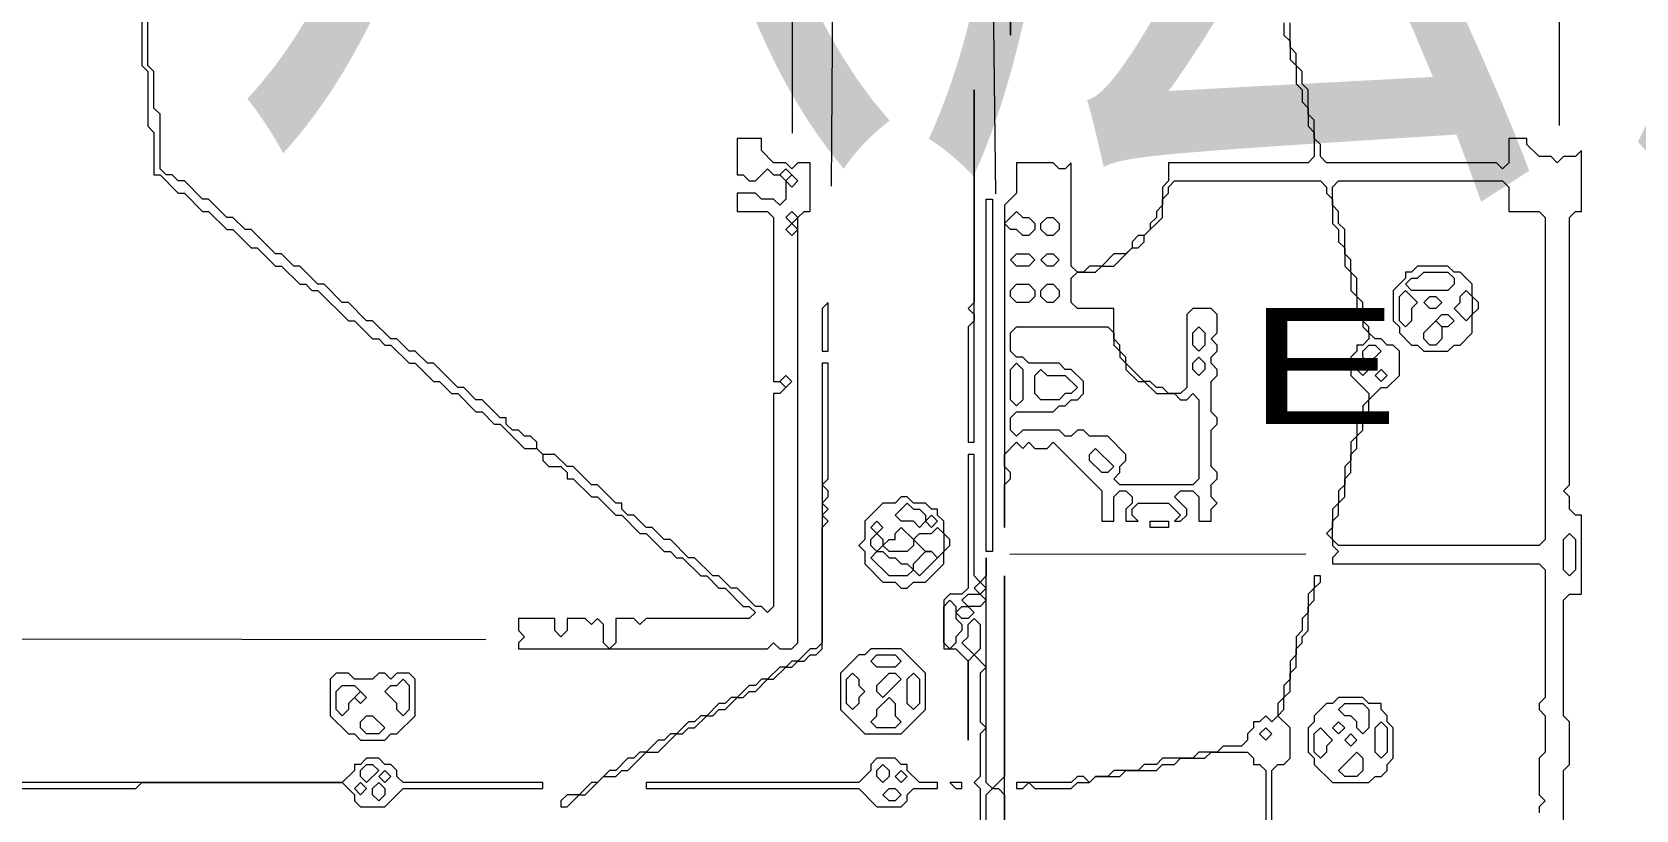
# Model space of a CAD drawing. Extents: x -542 to 1972, y 10 to 1392.
# Drawn here: x 890.9 to 1154.9, y 507.5 to 635.5 of the extents above; entities that cross this region are included whole.
import ezdxf

# ---------------------------------------------------------------- set-up
doc = ezdxf.new("R2010")
doc.units = 0
for name, color, linetype, lineweight in [('OCR_TEXT', 6, 'Continuous', 0), ('TRACE_CURVE', 6, 'Continuous', 0), ('TRACE_STRAIGHT', 5, 'Continuous', 0), ('TRACE_TEXT_SYMBOL', 6, 'Continuous', 0)]:
    doc.layers.add(name, color=color, linetype=linetype, lineweight=lineweight)
doc.styles.add('wqy-unicode', font='wqy-unicode.lff')

msp = doc.modelspace()

# ---------------------------------------------------------------- linework, layer by layer
at = {"layer": 'TRACE_CURVE', "color": 6}
for points in [[(1052, 660), (1052, 635), (1052, 644)], [(909, 640), (909, 630), (910, 629), (910, 620)], [(1004, 546), (1003, 546), (1000, 549), (999, 549), (996, 552), (995, 552), (993, 554), (992, 554), (990, 556), (989, 556), (988, 557), (988, 558), (987, 558), (984, 561), (983, 561), (980, 564), (979, 564), (977, 566), (975, 566), (974, 567), (974, 568), (973, 569), (972, 569), (971, 570), (970, 570), (969, 571), (969, 572), (968, 572), (965, 575), (964, 575), (962, 577), (961, 577), (957, 581), (956, 581), (954, 583), (953, 583), (951, 585), (950, 585), (947, 588), (946, 588), (943, 591), (942, 591), (939, 594), (938, 594), (935, 597), (934, 597), (932, 599), (931, 599), (927, 603), (926, 603), (924, 605), (923, 605), (920, 608), (919, 608), (916, 611), (915, 611), (914, 612), (913, 612), (912, 613), (912, 622), (911, 623), (911, 629), (910, 630), (910, 640)], [(1097, 637), (1097, 635), (1098, 634), (1098, 631), (1099, 630), (1099, 627), (1100, 626), (1100, 624), (1101, 623), (1101, 620), (1102, 619), (1102, 615), (1101, 614), (1078, 614), (1078, 611), (1077, 610), (1077, 607), (1076, 606), (1076, 605), (1075, 604), (1075, 603), (1074, 602), (1073, 602), (1072, 601), (1072, 600), (1071, 599)], [(1144, 515), (1144, 522), (1143, 523), (1143, 542), (1144, 543), (1146, 543), (1146, 556), (1145, 556), (1144, 557), (1144, 559), (1143, 560), (1144, 561), (1144, 605), (1145, 606), (1146, 606), (1146, 616), (1145, 615), (1143, 615), (1142, 614), (1141, 615), (1139, 615), (1137, 617), (1137, 618), (1134, 618), (1134, 614), (1133, 613), (1132, 614), (1104, 614), (1103, 615), (1103, 617), (1102, 618), (1102, 621), (1101, 622), (1101, 626), (1100, 627), (1100, 629), (1099, 630), (1099, 632), (1098, 633), (1098, 637)], [(910, 620), (911, 619), (911, 612), (912, 612), (915, 609), (916, 609), (919, 606), (920, 606), (923, 603), (924, 603), (927, 600), (928, 600), (931, 597), (932, 597), (935, 594), (936, 594), (937, 593), (938, 593), (943, 588), (944, 588), (947, 585), (948, 585), (949, 584), (950, 584), (953, 581), (954, 581), (957, 578), (958, 578), (960, 576), (961, 576), (964, 573), (965, 573), (967, 571), (968, 571), (972, 567), (974, 567), (975, 566), (975, 565), (976, 564), (978, 564), (979, 563), (979, 562), (980, 562), (983, 559), (984, 559), (987, 556), (988, 556), (991, 553), (992, 553), (995, 550), (996, 550), (997, 549), (998, 549), (1001, 546), (1002, 546), (1004, 544), (1005, 544), (1008, 541), (1009, 541), (1010, 540), (1009, 539), (992, 539), (991, 538), (990, 539)], [(990, 539), (987, 539), (987, 535), (986, 534), (985, 535), (985, 538), (984, 539), (983, 538), (982, 539), (979, 539), (979, 537), (978, 536), (977, 537), (977, 539), (971, 539), (971, 537), (972, 536), (971, 535), (971, 534), (1012, 534), (1013, 535), (1014, 534), (1016, 534), (1017, 535), (1017, 605), (1018, 606), (1019, 606), (1019, 614), (1017, 614), (1016, 613), (1015, 614), (1013, 614), (1011, 616), (1011, 618), (1007, 618), (1007, 612), (1008, 612), (1009, 611), (1010, 611), (1012, 613), (1013, 612), (1014, 612), (1015, 611), (1015, 608), (1014, 607), (1013, 608), (1011, 608), (1010, 609), (1007, 609), (1007, 606), (1012, 606), (1013, 605), (1013, 578), (1014, 578), (1015, 577), (1014, 576), (1013, 576), (1013, 541), (1012, 540), (1011, 541), (1010, 541), (1007, 544), (1006, 544), (1004, 546)], [(1071, 599), (1069, 599), (1067, 597), (1065, 597), (1064, 596), (1063, 596), (1062, 597), (1062, 614), (1061, 613), (1060, 613), (1059, 614), (1053, 614), (1053, 609), (1051, 607), (1051, 554), (1051, 561), (1052, 562), (1052, 563), (1051, 564), (1051, 566), (1053, 568), (1054, 567), (1055, 568), (1056, 567), (1058, 567), (1059, 568), (1067, 560), (1067, 555), (1069, 555), (1069, 559), (1070, 560), (1071, 560), (1072, 559), (1072, 558), (1071, 557), (1071, 555), (1073, 555), (1072, 556), (1072, 557), (1073, 558), (1078, 558), (1080, 556), (1079, 555), (1080, 555), (1081, 556), (1081, 557), (1079, 559), (1080, 560), (1082, 560), (1083, 559), (1083, 555), (1085, 555), (1085, 557), (1086, 558), (1085, 559), (1085, 561), (1086, 562), (1086, 563), (1085, 564), (1085, 570), (1086, 571), (1086, 572), (1085, 573), (1085, 578)], [(1085, 578), (1086, 579), (1086, 580), (1085, 581), (1085, 582), (1086, 583), (1086, 584), (1085, 585), (1086, 586), (1086, 589), (1085, 590), (1082, 590), (1081, 589), (1081, 577), (1080, 576), (1078, 576), (1077, 577), (1076, 577), (1075, 578), (1074, 578), (1071, 581), (1071, 582), (1070, 583), (1070, 584), (1069, 585), (1069, 590), (1063, 590), (1062, 591), (1062, 595), (1063, 596), (1066, 596), (1067, 597), (1069, 597), (1072, 600), (1073, 600), (1074, 601), (1074, 602), (1077, 605), (1077, 608), (1078, 609), (1078, 610), (1079, 611), (1103, 611), (1104, 610), (1104, 609), (1105, 608), (1105, 604), (1106, 603), (1106, 601), (1107, 600), (1107, 597), (1108, 596), (1108, 593), (1109, 592), (1109, 590), (1110, 589), (1110, 587), (1111, 586), (1111, 585), (1110, 584), (1109, 584), (1109, 583), (1108, 582), (1108, 579)], [(1021, 581), (1021, 535), (1020, 534), (1019, 534), (1017, 532), (1016, 532), (1015, 531), (1014, 531), (1012, 529), (1011, 529), (1010, 528), (1009, 528), (1007, 526), (1006, 526), (1005, 525), (1004, 525), (1002, 523), (1001, 523), (1000, 522), (999, 522), (997, 520), (996, 520), (995, 519), (994, 519), (992, 517), (991, 517), (990, 516), (989, 516), (987, 514), (986, 514), (984, 512), (983, 512), (981, 510), (979, 510), (978, 509), (978, 508), (979, 508), (981, 510), (982, 510), (985, 513), (987, 513), (988, 514), (989, 514), (992, 517), (994, 517), (997, 520), (998, 520), (999, 521), (1000, 521), (1002, 523), (1003, 523), (1004, 524), (1005, 524), (1007, 526), (1008, 526), (1009, 527), (1010, 527), (1012, 529), (1013, 529), (1015, 531), (1016, 531), (1017, 532), (1018, 532), (1019, 533)], [(1019, 533), (1020, 533), (1021, 534), (1021, 554), (1022, 555), (1021, 556), (1022, 557), (1021, 558), (1022, 559), (1022, 560), (1021, 561), (1022, 562), (1022, 581), (1021, 581)], [(1108, 579), (1111, 576), (1111, 575), (1110, 574), (1110, 572), (1109, 571), (1109, 569), (1108, 568), (1108, 565), (1107, 564), (1107, 561), (1106, 560), (1106, 558), (1105, 557), (1105, 554), (1104, 553), (1105, 552), (1105, 551), (1106, 550), (1105, 549), (1105, 548), (1139, 548), (1140, 547), (1140, 526), (1139, 525), (1139, 524), (1140, 523), (1140, 517), (1139, 516), (1139, 510), (1140, 509), (1139, 508), (1139, 507)], [(1051, 513), (1049, 511), (1048, 512), (1048, 549), (1048, 546), (1047, 545), (1046, 546), (1046, 566), (1045, 566), (1045, 544), (1044, 543), (1042, 543), (1041, 542), (1041, 534), (1043, 534), (1045, 532), (1045, 519), (1045, 532), (1046, 533), (1048, 531), (1047, 530), (1047, 522), (1048, 521), (1047, 520), (1047, 513), (1046, 512), (1047, 511), (1047, 501)], [(1051, 500), (1051, 546), (1051, 513)], [(1095, 461), (1095, 514), (1096, 515), (1097, 515), (1098, 516), (1098, 521), (1096, 523), (1097, 524), (1097, 526), (1098, 527), (1098, 530), (1099, 531), (1099, 534), (1100, 535), (1100, 536), (1101, 537), (1101, 541), (1102, 542), (1102, 544), (1103, 545), (1103, 546), (1102, 546), (1102, 544), (1101, 543), (1101, 540)], [(1101, 540), (1100, 539), (1100, 537), (1099, 536), (1099, 533), (1098, 532), (1098, 529), (1097, 528), (1097, 526), (1096, 525), (1096, 523), (1095, 522), (1094, 523), (1093, 522), (1092, 522), (1092, 521), (1091, 520), (1091, 519), (1090, 518), (1087, 518), (1086, 517), (1083, 517), (1082, 516), (1077, 516), (1076, 515), (1074, 515), (1073, 514), (1069, 514), (1068, 513), (1066, 513), (1065, 512), (1064, 513), (1063, 513), (1062, 512), (1053, 512), (1053, 511), (1054, 511), (1055, 512), (1056, 511), (1062, 511), (1063, 512), (1065, 512), (1066, 513), (1070, 513), (1071, 514), (1076, 514), (1077, 515), (1079, 515), (1080, 516), (1084, 516), (1085, 517), (1091, 517), (1092, 516), (1092, 515), (1093, 515), (1094, 514), (1094, 461)], [(944, 510), (944, 509), (945, 508), (949, 508), (952, 511), (975, 511), (975, 512), (952, 512), (951, 513), (951, 514), (950, 515), (949, 515), (948, 516), (946, 516), (945, 515), (944, 515), (944, 514), (942, 512), (872, 512)], [(1143, 494), (1143, 514), (1144, 515)], [(881, 511), (908, 511), (909, 512), (942, 512), (944, 510)]]:
    msp.add_lwpolyline(points, dxfattribs=at)
for points in [[(1014, 612), (1015, 613), (1016, 612), (1015, 611)], [(1015, 611), (1016, 612), (1017, 611), (1016, 610)], [(1105, 610), (1106, 611), (1133, 611), (1134, 610), (1134, 606), (1139, 606), (1140, 605), (1140, 552), (1139, 551), (1106, 551), (1105, 552), (1105, 555), (1106, 556), (1106, 558), (1107, 559), (1107, 562), (1108, 563), (1108, 566), (1109, 567), (1109, 569), (1110, 570), (1110, 572), (1111, 573), (1111, 575), (1113, 577), (1114, 577), (1116, 579), (1116, 583), (1115, 584), (1114, 584), (1113, 585), (1112, 585), (1111, 586), (1111, 587), (1110, 588), (1110, 591), (1109, 592), (1109, 595), (1108, 596), (1108, 598), (1107, 599), (1107, 603), (1106, 604), (1106, 606), (1105, 607)], [(1015, 605), (1016, 606), (1017, 605), (1016, 604)], [(1053, 606), (1054, 605), (1055, 605), (1056, 604), (1056, 603), (1055, 602), (1054, 602), (1053, 603), (1052, 603), (1051, 604)], [(1057, 604), (1058, 605), (1059, 605), (1060, 604), (1060, 603), (1059, 602), (1058, 602), (1057, 603)], [(1015, 603), (1016, 604), (1017, 603), (1016, 602)], [(1052, 598), (1053, 599), (1055, 599), (1056, 598), (1055, 597), (1053, 597)], [(1057, 598), (1058, 599), (1059, 599), (1060, 598), (1059, 597), (1058, 597)], [(1052, 593), (1053, 594), (1055, 594), (1056, 593), (1056, 592), (1055, 591), (1053, 591), (1052, 592)], [(1057, 593), (1058, 594), (1059, 594), (1060, 593), (1060, 592), (1059, 591), (1058, 591), (1057, 592)], [(1052, 586), (1053, 587), (1068, 587), (1069, 586), (1069, 584), (1070, 583), (1070, 582), (1071, 581), (1071, 580), (1073, 578), (1074, 578), (1076, 576), (1079, 576), (1080, 575), (1081, 575), (1082, 576), (1083, 575), (1083, 562), (1082, 561), (1070, 561), (1069, 562), (1070, 563), (1070, 564), (1071, 565), (1071, 566), (1068, 569), (1065, 569), (1064, 570), (1063, 570), (1062, 569), (1061, 569), (1060, 570), (1054, 570), (1053, 569), (1052, 570), (1052, 572), (1053, 573), (1059, 573), (1060, 574), (1061, 574), (1062, 575), (1063, 575), (1064, 576), (1064, 578), (1062, 580), (1061, 580), (1060, 581), (1055, 581), (1054, 582), (1053, 582), (1052, 583)], [(1082, 586), (1083, 587), (1084, 586), (1084, 584), (1083, 583), (1082, 584)], [(1110, 583), (1111, 584), (1112, 584), (1113, 583), (1111, 581), (1110, 582)], [(1052, 580), (1053, 581), (1054, 580), (1054, 575), (1053, 574), (1052, 575)], [(1082, 581), (1083, 582), (1084, 581), (1084, 580), (1083, 579), (1082, 580)], [(1109, 580), (1110, 581), (1111, 580), (1110, 579)], [(1014, 578), (1015, 579), (1016, 578), (1015, 577)], [(1056, 579), (1057, 580), (1058, 579), (1061, 579), (1063, 577), (1062, 576), (1061, 576), (1060, 575), (1057, 575), (1056, 576)], [(1112, 579), (1113, 580), (1114, 579), (1113, 578)], [(1065, 566), (1066, 567), (1069, 564), (1068, 563), (1067, 563), (1065, 565)], [(1143, 552), (1144, 553), (1145, 552), (1145, 547), (1144, 546), (1143, 547)], [(1046, 544), (1047, 545), (1048, 544), (1047, 543)], [(1041, 541), (1042, 542), (1043, 541), (1043, 539), (1044, 538), (1044, 537), (1043, 536), (1043, 535), (1042, 534), (1041, 535)], [(1044, 542), (1045, 543), (1047, 543), (1048, 542), (1047, 541), (1045, 541)], [(1043, 540), (1044, 541), (1045, 541), (1046, 540), (1045, 539), (1044, 539)], [(1045, 538), (1046, 539), (1047, 538), (1047, 534), (1046, 533), (1044, 535), (1045, 536)], [(1093, 520), (1094, 521), (1095, 520), (1094, 519)], [(945, 514), (946, 515), (947, 515), (948, 514), (946, 512), (945, 513)], [(948, 513), (949, 514), (950, 513), (949, 512)], [(944, 511), (945, 512), (946, 511), (945, 510)], [(947, 511), (948, 512), (949, 511), (949, 510), (948, 509), (947, 510)], [(1048, 510), (1049, 511), (1050, 511), (1051, 510), (1051, 501), (1050, 500), (1049, 500), (1048, 501)]]:
    msp.add_lwpolyline(points, close=True, dxfattribs=at)
at = {"layer": 'TRACE_STRAIGHT', "color": 5}
for p, q in [((1016.08, 618.87), (1016.42, 791.37)), ((1142.36, 620.12), (1142.45, 701.37)), ((1022.51, 610.14), (1023.08, 680.14)), ((1048.92, 660.13), (1049.52, 608.88)), ((1051.87, 549.61), (1100.62, 549.64)), ((883.12, 535.66), (965.62, 535.55))]:
    msp.add_line(p, q, dxfattribs=at)
at = {"layer": 'TRACE_TEXT_SYMBOL', "color": 6}
for points in [[(1046, 626), (1046, 591), (1045, 590), (1046, 589), (1046, 588), (1045, 587), (1045, 568), (1046, 568)], [(1048, 608), (1049, 608), (1049, 550), (1048, 550)], [(1119, 597), (1118, 596), (1117, 596), (1117, 595), (1115, 593), (1115, 588), (1116, 587), (1116, 586), (1118, 584), (1119, 584), (1120, 583), (1124, 583), (1125, 584), (1126, 584), (1128, 586), (1128, 589), (1129, 590), (1129, 591), (1128, 592), (1128, 594), (1126, 596), (1125, 596), (1124, 597)], [(1119, 595), (1120, 596), (1124, 596), (1125, 595), (1125, 594), (1124, 593), (1118, 593), (1117, 594), (1118, 595)], [(1116, 592), (1117, 593), (1119, 591), (1118, 590), (1118, 588), (1117, 587), (1116, 588)], [(1120, 591), (1121, 592), (1122, 592), (1123, 591), (1122, 590), (1121, 590)], [(1126, 592), (1127, 593), (1128, 592), (1128, 589), (1127, 588), (1125, 590), (1126, 591)], [(1022, 591), (1021, 590), (1021, 583), (1022, 583)], [(1122, 588), (1123, 589), (1124, 589), (1125, 588), (1124, 587), (1123, 587)], [(1122, 588), (1123, 587), (1123, 585), (1122, 584), (1121, 584), (1120, 585), (1120, 586)], [(1034, 559), (1033, 558), (1031, 558), (1028, 555), (1028, 552), (1027, 551), (1028, 550), (1028, 548), (1031, 545), (1033, 545), (1034, 544), (1035, 544), (1036, 545), (1038, 545), (1041, 548), (1041, 550), (1042, 551), (1042, 552), (1041, 553), (1041, 555), (1040, 556), (1040, 557), (1039, 557), (1038, 558), (1036, 558), (1035, 559)], [(1035, 558), (1036, 557), (1037, 557), (1038, 556), (1038, 555), (1037, 554), (1036, 555), (1034, 555), (1033, 556)], [(1029, 554), (1030, 555), (1031, 554), (1030, 553)], [(1038, 555), (1039, 556), (1040, 555), (1039, 554)], [(1075, 555), (1078, 555), (1078, 554), (1075, 554)], [(1029, 552), (1030, 553), (1031, 552), (1031, 551), (1030, 550), (1029, 551)], [(1033, 553), (1034, 554), (1036, 552), (1036, 551), (1035, 550), (1032, 550), (1031, 551), (1032, 552), (1033, 552)], [(1039, 553), (1040, 554), (1041, 553), (1041, 550), (1040, 549), (1039, 550), (1038, 550), (1036, 552), (1037, 553)], [(1029, 549), (1030, 550), (1031, 550), (1032, 549), (1033, 549), (1034, 548), (1035, 548), (1036, 547), (1035, 546), (1032, 546)], [(1038, 550), (1039, 550), (1040, 549), (1037, 546), (1036, 547), (1036, 548)], [(1029, 534), (1028, 533), (1027, 533), (1024, 530), (1024, 524), (1028, 520), (1034, 520), (1038, 524), (1038, 530), (1034, 534)], [(1029, 532), (1030, 533), (1033, 533), (1034, 532), (1033, 531), (1030, 531)], [(941, 530), (940, 529), (940, 523), (943, 520), (944, 520), (945, 519), (949, 519), (950, 520), (951, 520), (954, 523), (954, 529), (953, 530), (951, 530), (950, 529), (949, 530), (948, 530), (947, 529), (944, 529), (943, 530)], [(941, 527), (942, 528), (944, 528), (945, 527), (943, 525), (943, 524), (942, 523), (941, 524)], [(951, 528), (952, 529), (953, 528), (953, 524), (952, 523), (951, 524), (951, 525), (949, 527), (950, 528)], [(1025, 529), (1026, 530), (1027, 529), (1027, 528), (1028, 527), (1027, 526), (1027, 525), (1026, 524), (1025, 525)], [(1032, 530), (1033, 530), (1034, 529), (1031, 526), (1030, 527), (1030, 528)], [(1035, 529), (1036, 530), (1037, 529), (1037, 525), (1036, 524), (1035, 525)], [(944, 526), (945, 527), (946, 526), (945, 525)], [(1032, 526), (1033, 525), (1033, 523), (1034, 522), (1033, 521), (1030, 521), (1029, 522), (1030, 523), (1030, 524)], [(1106, 526), (1105, 525), (1104, 525), (1102, 523), (1102, 522), (1101, 521), (1101, 517), (1102, 516), (1102, 515), (1105, 512), (1111, 512), (1112, 513), (1113, 513), (1114, 514), (1114, 515), (1115, 516), (1115, 521), (1114, 522), (1114, 523), (1113, 524), (1113, 525), (1111, 525), (1110, 526)], [(945, 522), (946, 523), (947, 523), (949, 521), (948, 520), (946, 520), (945, 521)], [(1106, 524), (1107, 525), (1110, 525), (1111, 524), (1111, 521), (1110, 520), (1109, 521), (1109, 522), (1108, 523), (1107, 523)], [(1102, 520), (1103, 521), (1105, 519), (1104, 518), (1104, 517), (1103, 516), (1102, 517)], [(1105, 521), (1106, 522), (1107, 521), (1106, 520)], [(1112, 521), (1113, 522), (1114, 521), (1114, 517), (1113, 516), (1112, 517)], [(1107, 519), (1108, 520), (1109, 519), (1108, 518)], [(1030, 516), (1029, 515), (1029, 514), (1027, 512), (992, 512), (992, 511), (1027, 511), (1030, 508), (1034, 508), (1035, 509), (1035, 510), (1036, 511), (1040, 511), (1040, 512), (1037, 512), (1035, 514), (1035, 515), (1034, 515), (1033, 516)], [(1030, 514), (1031, 515), (1032, 514), (1032, 513), (1031, 512), (1030, 513)], [(1109, 517), (1110, 516), (1110, 514), (1109, 513), (1107, 513), (1106, 514)], [(1033, 513), (1034, 514), (1035, 513), (1034, 512)], [(1031, 510), (1032, 511), (1033, 511), (1034, 510), (1033, 509), (1032, 509)], [(1042, 512), (1043, 511), (1044, 511), (1044, 512)]]:
    msp.add_lwpolyline(points, close=True, dxfattribs=at)

# ---------------------------------------------------------------- texts
at = {"layer": 'OCR_TEXT', "color": 6, "style": 'wqy-unicode', "width": 0.72}
msp.add_text('八层消防平面图', height=114.484, rotation=-1.6847, dxfattribs=at).set_placement((922.85, 627.56))
at = {"layer": 'OCR_TEXT', "color": 6, "style": 'wqy-unicode', "width": 1.46226}
msp.add_text('E', height=19.08, dxfattribs=at).set_placement((1091, 571))

doc.saveas('drawing.dxf')
